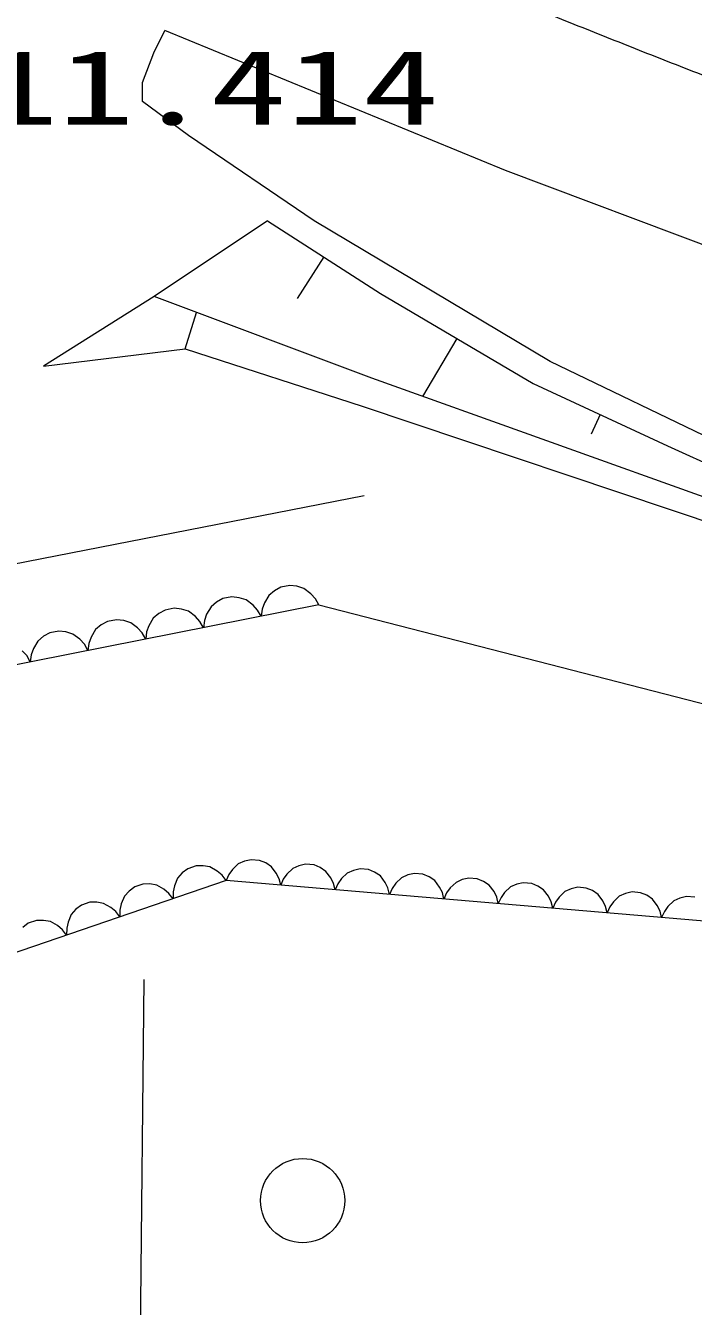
# Model space of a CAD drawing. Units: millimetres, scale not verified. Extents: x 40000 to 680000, y 20000 to 380000.
# Drawn here: x 381086 to 392896, y 259596 to 282249 of the extents above; entities that cross this region are included whole.
import ezdxf
from ezdxf.enums import TextEntityAlignment as Align

# ---------------------------------------------------------------- set-up
doc = ezdxf.new("R2010")
doc.units = ezdxf.units.MM
doc.header["$LTSCALE"] = 1000
doc.linetypes.add('CHAIN', pattern=[18.5, 12, -1.5, 3.5, -1.5])
doc.layers.add('S-SUV', color=7, linetype='Continuous', lineweight=13)
doc.styles.add('ＭＳ ゴシック', font='')
doc.styles.get('ＭＳ ゴシック').set_extended_font_data('MS Gothic')

msp = doc.modelspace()

# ---------------------------------------------------------------- linework, layer by layer
at = {"layer": 'S-SUV'}
for p, q in [((383351, 281768), (383548, 282161)), ((389571, 279686), (383548, 282161)), ((383153, 281242), (383351, 281768)), ((383153, 280910), (383153, 281242)), ((383968, 280306), (383153, 280910)), ((386188, 278795), (383968, 280306)), ((397228, 276805), (389571, 279686)), ((385363, 278799), (383357, 277456)), ((385363, 278799), (387362, 277514)), ((390361, 276309), (386188, 278795)), ((386362, 278157), (385889, 277420)), ((387362, 277514), (390060, 275918)), ((383357, 277456), (381401, 276224)), ((387208, 276011), (383357, 277456)), ((383908, 276532), (384111, 277173)), ((388711, 276716), (388105, 275691)), ((381401, 276224), (383908, 276532)), ((383908, 276532), (387036, 275521)), ((395181, 273989), (390361, 276309)), ((395606, 273007), (387208, 276011)), ((390060, 275918), (392436, 274819)), ((387036, 275521), (395490, 272683)), ((391248, 275369), (391089, 275024)), ((392436, 274819), (395075, 273611)), ((376807, 271935), (387075, 273940)), ((385599, 272315), (385486, 272254)), ((385757, 272347), (385599, 272315)), ((385884, 272332), (385757, 272347)), ((386009, 272293), (385884, 272332)), ((384577, 272114), (384465, 272052)), ((384736, 272145), (384577, 272114)), ((384863, 272131), (384736, 272145)), ((384988, 272092), (384863, 272131)), ((385109, 271999), (384988, 272092)), ((385386, 272170), (385309, 272038)), ((385486, 272254), (385386, 272170)), ((386130, 272200), (386009, 272293)), ((386211, 272113), (386130, 272200)), ((386273, 272003), (386211, 272113)), ((386273, 272003), (376062, 269988)), ((383444, 271851), (383344, 271767)), ((383556, 271913), (383444, 271851)), ((383715, 271944), (383556, 271913)), ((383842, 271929), (383715, 271944)), ((383967, 271890), (383842, 271929)), ((384088, 271797), (383967, 271890)), ((384365, 271969), (384287, 271837)), ((384465, 272052), (384365, 271969)), ((385190, 271911), (385109, 271999)), ((385252, 271802), (385190, 271911)), ((385269, 271927), (385252, 271802)), ((385309, 272038), (385269, 271927)), ((386273, 272003), (394984, 269765)), ((382423, 271649), (382323, 271566)), ((382535, 271711), (382423, 271649)), ((382694, 271742), (382535, 271711)), ((382821, 271728), (382694, 271742)), ((382946, 271689), (382821, 271728)), ((383067, 271596), (382946, 271689)), ((383266, 271635), (383227, 271524)), ((383344, 271767), (383266, 271635)), ((384169, 271710), (384088, 271797)), ((384231, 271600), (384169, 271710)), ((384248, 271726), (384231, 271600)), ((384287, 271837), (384248, 271726)), ((381402, 271448), (381302, 271364)), ((381514, 271510), (381402, 271448)), ((381673, 271541), (381514, 271510)), ((381800, 271526), (381673, 271541)), ((381924, 271487), (381800, 271526)), ((382046, 271395), (381924, 271487)), ((382127, 271307), (382046, 271395)), ((382245, 271434), (382206, 271323)), ((382323, 271566), (382245, 271434)), ((383148, 271508), (383067, 271596)), ((383210, 271399), (383148, 271508)), ((383227, 271524), (383210, 271399)), ((381106, 271106), (381025, 271193)), ((381224, 271232), (381185, 271121)), ((381302, 271364), (381224, 271232)), ((382189, 271197), (382127, 271307)), ((382206, 271323), (382189, 271197)), ((381167, 270996), (381106, 271106)), ((381185, 271121), (381167, 270996)), ((383956, 267336), (383857, 267263)), ((384102, 267386), (383956, 267336)), ((384224, 267389), (384102, 267386)), ((384347, 267368), (384224, 267389)), ((384474, 267296), (384347, 267368)), ((384745, 267324), (384682, 267235)), ((384848, 267422), (384745, 267324)), ((384959, 267471), (384848, 267422)), ((385075, 267497), (384959, 267471)), ((385224, 267484), (385075, 267497)), ((385334, 267439), (385224, 267484)), ((385435, 267372), (385334, 267439)), ((385520, 267258), (385435, 267372)), ((385811, 267340), (385708, 267242)), ((385921, 267389), (385811, 267340)), ((386037, 267415), (385921, 267389)), ((386187, 267403), (386037, 267415)), ((386297, 267357), (386187, 267403)), ((386398, 267290), (386297, 267357)), ((387000, 267334), (386884, 267307)), ((387149, 267321), (387000, 267334)), ((387259, 267276), (387149, 267321)), ((384634, 267127), (372407, 262943)), ((383773, 267171), (383717, 267037)), ((383857, 267263), (383773, 267171)), ((384562, 267223), (384474, 267296)), ((384634, 267127), (384562, 267223)), ((384682, 267235), (384634, 267127)), ((393296, 266393), (384634, 267127)), ((385570, 267159), (385520, 267258)), ((385597, 267046), (385570, 267159)), ((385644, 267153), (385597, 267046)), ((385708, 267242), (385644, 267153)), ((386482, 267177), (386398, 267290)), ((386532, 267078), (386482, 267177)), ((386670, 267161), (386607, 267072)), ((386773, 267259), (386670, 267161)), ((386884, 267307), (386773, 267259)), ((387360, 267209), (387259, 267276)), ((387445, 267095), (387360, 267209)), ((387495, 266996), (387445, 267095)), ((387735, 267177), (387633, 267079)), ((387846, 267226), (387735, 267177)), ((387962, 267252), (387846, 267226)), ((388111, 267240), (387962, 267252)), ((388222, 267194), (388111, 267240)), ((388322, 267127), (388222, 267194)), ((388407, 267013), (388322, 267127)), ((388698, 267095), (388595, 266998)), ((388809, 267144), (388698, 267095)), ((388925, 267171), (388809, 267144)), ((389074, 267158), (388925, 267171)), ((389184, 267112), (389074, 267158)), ((389285, 267046), (389184, 267112)), ((389887, 267089), (389771, 267063)), ((390036, 267077), (389887, 267089)), ((382917, 266941), (382833, 266850)), ((383015, 267015), (382917, 266941)), ((383161, 267064), (383015, 267015)), ((383284, 267067), (383161, 267064)), ((383406, 267046), (383284, 267067)), ((383533, 266974), (383406, 267046)), ((383621, 266901), (383533, 266974)), ((383694, 266805), (383621, 266901)), ((383717, 267037), (383694, 266926)), ((383694, 266926), (383694, 266805)), ((386559, 266964), (386532, 267078)), ((386607, 267072), (386559, 266964)), ((387521, 266883), (387495, 266996)), ((387569, 266990), (387521, 266883)), ((387633, 267079), (387569, 266990)), ((388457, 266915), (388407, 267013)), ((388484, 266801), (388457, 266915)), ((388532, 266908), (388484, 266801)), ((388595, 266998), (388532, 266908)), ((389370, 266932), (389285, 267046)), ((389420, 266833), (389370, 266932)), ((389557, 266916), (389494, 266827)), ((389660, 267014), (389557, 266916)), ((389771, 267063), (389660, 267014)), ((390146, 267031), (390036, 267077)), ((390247, 266964), (390146, 267031)), ((390332, 266850), (390247, 266964)), ((390623, 266932), (390520, 266834)), ((390733, 266981), (390623, 266932)), ((390850, 267008), (390733, 266981)), ((390999, 266995), (390850, 267008)), ((391109, 266949), (390999, 266995)), ((391210, 266883), (391109, 266949)), ((391295, 266769), (391210, 266883)), ((391696, 266900), (391585, 266851)), ((391812, 266926), (391696, 266900)), ((391961, 266913), (391812, 266926)), ((392071, 266868), (391961, 266913)), ((392172, 266801), (392071, 266868)), ((382075, 266693), (381976, 266620)), ((382220, 266743), (382075, 266693)), ((382343, 266745), (382220, 266743)), ((382466, 266724), (382343, 266745)), ((382593, 266652), (382466, 266724)), ((382681, 266580), (382593, 266652)), ((382776, 266715), (382754, 266605)), ((382833, 266850), (382776, 266715)), ((389446, 266719), (389420, 266833)), ((389494, 266827), (389446, 266719)), ((390382, 266752), (390332, 266850)), ((390409, 266638), (390382, 266752)), ((390457, 266745), (390409, 266638)), ((390520, 266834), (390457, 266745)), ((391344, 266670), (391295, 266769)), ((391371, 266556), (391344, 266670)), ((391419, 266664), (391371, 266556)), ((391482, 266753), (391419, 266664)), ((391585, 266851), (391482, 266753)), ((392257, 266687), (392172, 266801)), ((392307, 266588), (392257, 266687)), ((392445, 266671), (392382, 266582)), ((392548, 266769), (392445, 266671)), ((392658, 266818), (392548, 266769)), ((392775, 266845), (392658, 266818)), ((392924, 266832), (392775, 266845)), ((381280, 266421), (381134, 266371)), ((381402, 266423), (381280, 266421)), ((381525, 266402), (381402, 266423)), ((381892, 266528), (381836, 266393)), ((381976, 266620), (381892, 266528)), ((382753, 266484), (382681, 266580)), ((382754, 266605), (382753, 266484)), ((392334, 266475), (392307, 266588)), ((392382, 266582), (392334, 266475)), ((381134, 266371), (381036, 266298)), ((381652, 266330), (381525, 266402)), ((381740, 266258), (381652, 266330)), ((381812, 266162), (381740, 266258)), ((381813, 266283), (381812, 266162)), ((381836, 266393), (381813, 266283)), ((383179, 265375), (383083, 256146))]:
    msp.add_line(p, q, dxfattribs=at)
msp.add_circle((385986, 261466), 746, dxfattribs=at)
at = {"layer": 'S-SUV', "linetype": 'CHAIN'}
msp.add_arc((491243, 532891), 270000, 247.27997, 264.17746, dxfattribs=at)

# ---------------------------------------------------------------- texts
at = {"layer": 'S-SUV', "style": 'ＭＳ ゴシック', "width": 1.5}
msp.add_text('311.414', height=1320, dxfattribs=at).set_placement((378969, 280103), align=Align.BOTTOM_LEFT)

doc.saveas('drawing.dxf')
